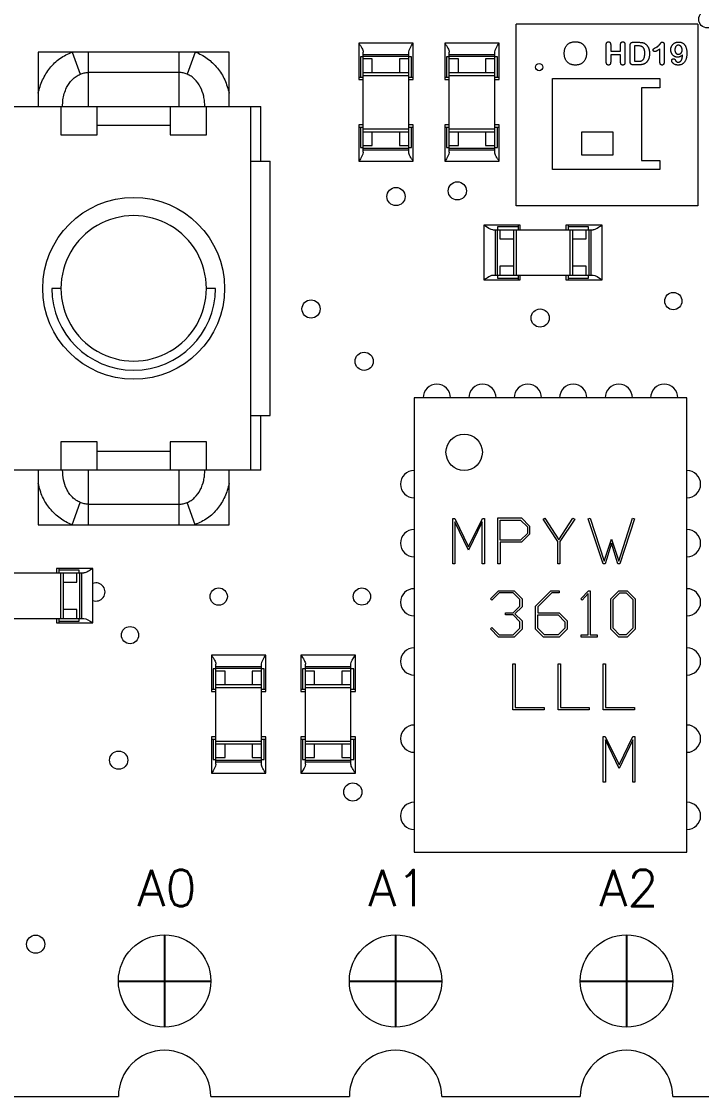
# Model space of a CAD drawing. Extents: x -2 to 108, y 0 to 44.
# Drawn here: x 24.64 to 43.34, y 0 to 29.56 of the extents above; entities that cross this region are included whole.
import ezdxf

# ---------------------------------------------------------------- set-up
doc = ezdxf.new("R2010")
doc.units = 0
doc.header["$LTSCALE"] = 5
doc.header["$MEASUREMENT"] = 0
doc.linetypes.add('CONTINU', pattern=[0])
for name, color, linetype in [('1', 1, 'CONTINUOUS'), ('2', 2, 'CONTINU'), ('3', 3, 'CONTINU')]:
    doc.layers.add(name, color=color, linetype=linetype)
doc.styles.add('ROMANS', font='romans')

msp = doc.modelspace()

# ---------------------------------------------------------------- linework, layer by layer
at = {"layer": '1', "linetype": 'CONTINUOUS', "lineweight": 15}
for p, q in [((38.238, 24.494), (38.238, 29.494)), ((43.238, 29.494), (38.238, 29.494)), ((43.238, 29.494), (43.238, 24.494)), ((41.451, 28.991), (41.616, 28.991)), ((30.35, 28.725), (25.1, 28.725)), ((25.1, 28.725), (25.1, 27.591)), ((26.034, 28.725), (26.255, 28.115)), ((26.475, 28.725), (26.475, 27.225)), ((28.975, 27.225), (28.975, 28.725)), ((29.416, 28.725), (29.195, 28.115)), ((30.35, 27.591), (30.35, 28.725)), ((35.411, 28.97), (33.911, 28.97)), ((33.911, 28.97), (33.911, 27.97)), ((34.036, 25.967), (34.036, 28.723)), ((35.286, 25.967), (35.286, 28.723)), ((35.411, 27.97), (35.411, 28.97)), ((37.777, 28.97), (36.277, 28.97)), ((36.277, 28.97), (36.277, 27.97)), ((36.402, 25.967), (36.402, 28.723)), ((37.652, 25.967), (37.652, 28.723)), ((37.777, 27.97), (37.777, 28.97)), ((40.719, 28.442), (40.719, 28.931)), ((40.84, 28.93), (40.84, 28.751)), ((40.84, 28.751), (41.112, 28.751)), ((41.112, 28.751), (41.112, 28.93)), ((41.233, 28.931), (41.233, 28.442)), ((41.377, 28.462), (41.377, 28.915)), ((41.582, 28.895), (41.498, 28.895)), ((41.498, 28.895), (41.498, 28.47)), ((42.196, 28.433), (42.196, 28.815)), ((42.308, 28.934), (42.308, 28.45)), ((33.958, 28.595), (33.958, 28.033)), ((34.036, 28.595), (33.958, 28.595)), ((34.036, 28.658), (35.286, 28.658)), ((34.036, 28.608), (35.286, 28.608)), ((34.286, 28.533), (34.036, 28.533)), ((34.286, 28.158), (34.286, 28.533)), ((35.286, 28.533), (35.036, 28.533)), ((35.036, 28.533), (35.036, 28.158)), ((35.364, 28.595), (35.286, 28.595)), ((35.364, 28.033), (35.364, 28.595)), ((36.323, 28.595), (36.323, 28.033)), ((36.402, 28.595), (36.323, 28.595)), ((36.402, 28.658), (37.652, 28.658)), ((36.402, 28.608), (37.652, 28.608)), ((36.652, 28.533), (36.402, 28.533)), ((36.652, 28.158), (36.652, 28.533)), ((37.652, 28.533), (37.402, 28.533)), ((37.402, 28.533), (37.402, 28.158)), ((37.73, 28.595), (37.652, 28.595)), ((37.73, 28.033), (37.73, 28.595)), ((41.112, 28.646), (40.84, 28.646)), ((40.84, 28.646), (40.84, 28.441)), ((41.112, 28.441), (41.112, 28.646)), ((41.498, 28.47), (41.594, 28.47)), ((28.975, 28.161), (26.475, 28.161)), ((34.036, 28.158), (35.286, 28.158)), ((36.402, 28.158), (37.652, 28.158)), ((41.62, 28.373), (41.457, 28.373)), ((33.911, 28.033), (34.036, 28.033)), ((33.911, 27.97), (34.036, 27.97)), ((34.036, 28.083), (35.286, 28.083)), ((35.286, 28.033), (35.411, 28.033)), ((35.286, 27.97), (35.411, 27.97)), ((36.277, 28.033), (36.402, 28.033)), ((36.277, 27.97), (36.402, 27.97)), ((36.402, 28.083), (37.652, 28.083)), ((37.652, 28.033), (37.777, 28.033)), ((37.652, 27.97), (37.777, 27.97)), ((39.238, 25.494), (39.238, 27.994)), ((39.238, 27.994), (42.188, 27.994)), ((42.188, 27.994), (42.188, 27.744)), ((41.688, 27.744), (41.688, 25.744)), ((42.188, 27.744), (41.688, 27.744)), ((24.225, 27.225), (31.225, 27.225)), ((25.725, 27.225), (25.725, 26.45)), ((26.725, 26.45), (26.725, 27.225)), ((28.725, 27.225), (28.725, 26.45)), ((29.725, 26.45), (29.725, 27.225)), ((30.95, 17.225), (30.95, 27.225)), ((31.225, 25.725), (31.225, 27.225)), ((28.725, 26.7), (26.725, 26.7)), ((33.911, 26.72), (33.911, 25.72)), ((34.036, 26.72), (33.911, 26.72)), ((33.911, 26.658), (34.036, 26.658)), ((33.958, 26.658), (33.958, 26.095)), ((34.036, 26.608), (35.286, 26.608)), ((35.411, 26.72), (35.286, 26.72)), ((35.286, 26.658), (35.411, 26.658)), ((35.364, 26.095), (35.364, 26.658)), ((35.411, 25.72), (35.411, 26.72)), ((36.277, 26.72), (36.277, 25.72)), ((36.402, 26.72), (36.277, 26.72)), ((36.277, 26.658), (36.402, 26.658)), ((36.323, 26.658), (36.323, 26.095)), ((36.402, 26.608), (37.652, 26.608)), ((37.777, 26.72), (37.652, 26.72)), ((37.652, 26.658), (37.777, 26.658)), ((37.73, 26.095), (37.73, 26.658)), ((37.777, 25.72), (37.777, 26.72)), ((25.725, 26.45), (26.725, 26.45)), ((28.725, 26.45), (29.725, 26.45)), ((34.036, 26.533), (35.286, 26.533)), ((34.286, 26.158), (34.286, 26.533)), ((35.036, 26.533), (35.036, 26.158)), ((36.402, 26.533), (37.652, 26.533)), ((36.652, 26.158), (36.652, 26.533)), ((37.402, 26.533), (37.402, 26.158)), ((40.913, 26.519), (40.038, 26.519)), ((40.038, 26.519), (40.038, 25.894)), ((40.913, 25.894), (40.913, 26.519)), ((33.958, 26.095), (34.036, 26.095)), ((34.036, 26.158), (34.286, 26.158)), ((34.036, 26.083), (35.286, 26.083)), ((34.036, 26.033), (35.286, 26.033)), ((35.036, 26.158), (35.286, 26.158)), ((35.286, 26.095), (35.364, 26.095)), ((36.323, 26.095), (36.402, 26.095)), ((36.402, 26.158), (36.652, 26.158)), ((36.402, 26.083), (37.652, 26.083)), ((36.402, 26.033), (37.652, 26.033)), ((37.402, 26.158), (37.652, 26.158)), ((37.652, 26.095), (37.73, 26.095)), ((30.95, 25.725), (31.475, 25.725)), ((31.475, 18.725), (31.475, 25.725)), ((40.038, 25.894), (40.913, 25.894)), ((41.688, 25.744), (42.188, 25.744)), ((42.188, 25.744), (42.188, 25.494)), ((33.911, 25.72), (35.411, 25.72)), ((36.277, 25.72), (37.777, 25.72)), ((42.188, 25.494), (39.238, 25.494)), ((43.238, 24.494), (38.238, 24.494)), ((37.354, 23.961), (37.354, 22.461)), ((38.354, 23.961), (37.354, 23.961)), ((38.292, 23.961), (38.292, 23.836)), ((38.354, 23.836), (38.354, 23.961)), ((40.604, 23.961), (39.604, 23.961)), ((39.604, 23.961), (39.604, 23.836)), ((39.667, 23.961), (39.667, 23.836)), ((40.604, 22.461), (40.604, 23.961)), ((37.601, 23.836), (40.357, 23.836)), ((37.667, 23.836), (37.667, 22.586)), ((37.717, 23.836), (37.717, 22.586)), ((38.292, 23.914), (37.729, 23.914)), ((37.729, 23.914), (37.729, 23.836)), ((37.792, 23.836), (37.792, 23.586)), ((38.167, 23.836), (38.167, 22.586)), ((38.242, 23.836), (38.242, 22.586)), ((40.229, 23.914), (39.667, 23.914)), ((39.717, 23.836), (39.717, 22.586)), ((39.792, 23.836), (39.792, 22.586)), ((40.167, 23.586), (40.167, 23.836)), ((40.229, 23.836), (40.229, 23.914)), ((40.242, 23.836), (40.242, 22.586)), ((40.292, 23.836), (40.292, 22.586)), ((37.792, 23.586), (38.167, 23.586)), ((39.792, 23.586), (40.167, 23.586)), ((38.167, 22.836), (37.792, 22.836)), ((37.792, 22.836), (37.792, 22.586)), ((40.167, 22.836), (39.792, 22.836)), ((40.167, 22.586), (40.167, 22.836)), ((37.601, 22.586), (40.357, 22.586)), ((37.729, 22.586), (37.729, 22.508)), ((37.729, 22.508), (38.292, 22.508)), ((38.292, 22.586), (38.292, 22.461)), ((38.354, 22.461), (38.354, 22.586)), ((39.604, 22.586), (39.604, 22.461)), ((39.667, 22.586), (39.667, 22.461)), ((39.667, 22.508), (40.229, 22.508)), ((40.229, 22.508), (40.229, 22.586)), ((25.725, 22.225), (25.475, 22.225)), ((29.975, 22.225), (29.725, 22.225)), ((37.354, 22.461), (38.354, 22.461)), ((39.604, 22.461), (40.604, 22.461)), ((42.938, 19.216), (35.438, 19.216)), ((35.438, 19.216), (35.438, 6.716)), ((42.938, 6.716), (42.938, 19.216)), ((30.95, 18.725), (31.475, 18.725)), ((31.225, 17.225), (31.225, 18.725)), ((26.725, 18), (25.725, 18)), ((25.725, 18), (25.725, 17.225)), ((26.725, 17.225), (26.725, 18)), ((26.725, 17.75), (28.725, 17.75)), ((29.725, 18), (28.725, 18)), ((28.725, 18), (28.725, 17.225)), ((29.725, 17.225), (29.725, 18)), ((31.225, 17.225), (24.225, 17.225)), ((26.475, 17.225), (26.475, 15.725)), ((28.975, 15.725), (28.975, 17.225)), ((25.1, 16.859), (25.1, 15.725)), ((30.35, 15.725), (30.35, 16.859)), ((26.034, 15.725), (26.255, 16.335)), ((26.475, 16.289), (28.975, 16.289)), ((29.416, 15.725), (29.195, 16.335)), ((25.1, 15.725), (30.35, 15.725)), ((36.497, 15.897), (36.554, 15.897)), ((36.497, 14.647), (36.497, 15.897)), ((36.554, 15.897), (36.933, 15.117)), ((36.933, 15.022), (36.559, 15.806)), ((36.559, 15.806), (36.559, 14.647)), ((36.933, 15.117), (37.312, 15.897)), ((37.308, 15.806), (36.933, 15.022)), ((37.308, 14.647), (37.308, 15.806)), ((37.312, 15.897), (37.369, 15.897)), ((37.369, 15.897), (37.369, 14.647)), ((37.739, 14.647), (37.739, 15.91)), ((37.739, 15.91), (38.39, 15.91)), ((37.801, 15.302), (37.801, 15.85)), ((37.801, 15.85), (38.364, 15.85)), ((38.364, 15.85), (38.549, 15.666)), ((38.39, 15.91), (38.611, 15.689)), ((38.611, 15.689), (38.611, 15.463)), ((38.982, 15.88), (39.028, 15.904)), ((39.385, 15.264), (38.982, 15.88)), ((39.028, 15.904), (39.416, 15.313)), ((39.416, 15.313), (39.804, 15.904)), ((39.851, 15.88), (39.446, 15.265)), ((39.804, 15.904), (39.851, 15.88)), ((40.222, 15.885), (40.277, 15.902)), ((40.632, 14.647), (40.222, 15.885)), ((40.277, 15.902), (40.658, 14.724)), ((41.063, 14.724), (41.443, 15.902)), ((41.498, 15.885), (41.089, 14.647)), ((41.443, 15.902), (41.498, 15.885)), ((38.549, 15.487), (38.365, 15.302)), ((38.611, 15.463), (38.39, 15.242)), ((38.549, 15.666), (38.549, 15.487)), ((38.365, 15.302), (37.801, 15.302)), ((37.801, 15.242), (37.801, 14.647)), ((38.39, 15.242), (37.801, 15.242)), ((39.385, 14.647), (39.385, 15.264)), ((39.446, 15.265), (39.446, 14.647)), ((40.658, 14.724), (40.859, 15.331)), ((40.86, 15.213), (40.684, 14.647)), ((40.859, 15.331), (41.063, 14.724)), ((41.036, 14.647), (40.86, 15.213)), ((26.602, 14.522), (25.602, 14.522)), ((25.602, 14.522), (25.602, 14.397)), ((25.664, 14.522), (25.664, 14.397)), ((26.602, 13.022), (26.602, 14.522)), ((36.559, 14.647), (36.497, 14.647)), ((37.369, 14.647), (37.308, 14.647)), ((37.801, 14.647), (37.739, 14.647)), ((39.446, 14.647), (39.385, 14.647)), ((40.684, 14.647), (40.632, 14.647)), ((41.089, 14.647), (41.036, 14.647)), ((23.599, 14.397), (26.355, 14.397)), ((26.227, 14.475), (25.664, 14.475)), ((25.714, 14.397), (25.714, 13.147)), ((25.789, 14.397), (25.789, 13.147)), ((26.164, 14.147), (26.164, 14.397)), ((26.227, 14.397), (26.227, 14.475)), ((26.239, 14.397), (26.239, 13.147)), ((26.289, 14.397), (26.289, 13.147)), ((25.789, 14.147), (26.164, 14.147)), ((37.534, 13.688), (37.752, 13.91)), ((37.752, 13.91), (38.182, 13.91)), ((38.182, 13.91), (38.403, 13.689)), ((38.773, 13.487), (39.196, 13.91)), ((39.196, 13.91), (39.428, 13.91)), ((39.428, 13.91), (39.428, 13.85)), ((40.018, 13.688), (40.234, 13.91)), ((40.234, 13.91), (40.278, 13.91)), ((40.278, 13.91), (40.278, 12.694)), ((40.843, 13.69), (41.063, 13.91)), ((41.063, 13.91), (41.291, 13.91)), ((41.291, 13.91), (41.512, 13.689)), ((37.571, 13.651), (37.534, 13.688)), ((37.777, 13.85), (37.571, 13.651)), ((38.156, 13.85), (37.777, 13.85)), ((38.342, 13.665), (38.156, 13.85)), ((38.342, 13.487), (38.342, 13.665)), ((38.403, 13.689), (38.403, 13.463)), ((39.221, 13.85), (38.835, 13.463)), ((39.428, 13.85), (39.221, 13.85)), ((40.054, 13.651), (40.018, 13.688)), ((40.217, 13.832), (40.054, 13.651)), ((40.217, 12.694), (40.217, 13.832)), ((40.843, 12.854), (40.843, 13.69)), ((40.904, 13.666), (41.088, 13.85)), ((40.904, 12.878), (40.904, 13.666)), ((41.088, 13.85), (41.266, 13.85)), ((41.266, 13.85), (41.45, 13.666)), ((41.45, 13.666), (41.45, 12.879)), ((41.512, 13.689), (41.512, 12.855)), ((26.164, 13.397), (25.789, 13.397)), ((26.164, 13.147), (26.164, 13.397)), ((38.157, 13.302), (38.342, 13.487)), ((38.403, 13.463), (38.205, 13.272)), ((38.773, 12.854), (38.773, 13.487)), ((38.835, 13.463), (38.835, 13.302)), ((23.599, 13.147), (26.355, 13.147)), ((25.602, 13.147), (25.602, 13.022)), ((25.602, 13.022), (26.602, 13.022)), ((25.664, 13.147), (25.664, 13.022)), ((25.664, 13.069), (26.227, 13.069)), ((26.227, 13.069), (26.227, 13.147)), ((37.95, 13.302), (38.157, 13.302)), ((37.95, 13.242), (37.95, 13.302)), ((38.156, 13.242), (37.95, 13.242)), ((38.342, 13.058), (38.156, 13.242)), ((38.205, 13.272), (38.403, 13.081)), ((38.342, 12.879), (38.342, 13.058)), ((38.403, 13.081), (38.403, 12.855)), ((38.835, 13.302), (39.424, 13.302)), ((38.835, 12.878), (38.835, 13.242)), ((38.835, 13.242), (39.397, 13.242)), ((39.397, 13.242), (39.583, 13.058)), ((39.424, 13.302), (39.645, 13.081)), ((39.583, 13.058), (39.583, 12.879)), ((39.645, 13.081), (39.645, 12.855)), ((37.534, 12.857), (37.571, 12.894)), ((37.752, 12.635), (37.534, 12.857)), ((37.571, 12.894), (37.776, 12.694)), ((38.157, 12.694), (38.342, 12.879)), ((38.403, 12.855), (38.182, 12.635)), ((38.993, 12.635), (38.773, 12.854)), ((39.017, 12.694), (38.835, 12.878)), ((39.583, 12.879), (39.398, 12.694)), ((39.645, 12.855), (39.424, 12.635)), ((41.063, 12.635), (40.843, 12.854)), ((41.087, 12.694), (40.904, 12.878)), ((41.45, 12.879), (41.266, 12.694)), ((41.512, 12.855), (41.291, 12.635)), ((38.182, 12.635), (37.752, 12.635)), ((37.776, 12.694), (38.157, 12.694)), ((39.424, 12.635), (38.993, 12.635)), ((39.398, 12.694), (39.017, 12.694)), ((40.027, 12.694), (40.217, 12.694)), ((40.027, 12.635), (40.027, 12.694)), ((40.468, 12.635), (40.027, 12.635)), ((40.278, 12.694), (40.468, 12.694)), ((40.468, 12.694), (40.468, 12.635)), ((41.291, 12.635), (41.063, 12.635)), ((41.266, 12.694), (41.087, 12.694)), ((31.361, 12.139), (29.861, 12.139)), ((29.861, 12.139), (29.861, 11.139)), ((31.361, 11.139), (31.361, 12.139)), ((33.823, 12.139), (32.323, 12.139)), ((32.323, 12.139), (32.323, 11.139)), ((33.823, 11.139), (33.823, 12.139)), ((29.986, 9.136), (29.986, 11.892)), ((29.986, 11.826), (31.236, 11.826)), ((31.236, 9.136), (31.236, 11.892)), ((32.448, 9.136), (32.448, 11.892)), ((32.448, 11.826), (33.698, 11.826)), ((33.698, 9.136), (33.698, 11.892)), ((38.153, 10.635), (38.153, 11.897)), ((38.153, 11.897), (38.214, 11.897)), ((38.214, 11.897), (38.214, 10.694)), ((39.394, 11.897), (39.456, 11.897)), ((39.394, 10.635), (39.394, 11.897)), ((39.456, 11.897), (39.456, 10.694)), ((40.636, 11.897), (40.698, 11.897)), ((40.636, 10.635), (40.636, 11.897)), ((40.698, 11.897), (40.698, 10.694)), ((29.907, 11.764), (29.907, 11.201)), ((29.986, 11.764), (29.907, 11.764)), ((29.986, 11.776), (31.236, 11.776)), ((30.236, 11.701), (29.986, 11.701)), ((30.236, 11.326), (30.236, 11.701)), ((31.236, 11.701), (30.986, 11.701)), ((30.986, 11.701), (30.986, 11.326)), ((31.314, 11.764), (31.236, 11.764)), ((31.314, 11.201), (31.314, 11.764)), ((32.37, 11.764), (32.37, 11.201)), ((32.448, 11.764), (32.37, 11.764)), ((32.448, 11.776), (33.698, 11.776)), ((32.698, 11.701), (32.448, 11.701)), ((32.698, 11.326), (32.698, 11.701)), ((33.698, 11.701), (33.448, 11.701)), ((33.448, 11.701), (33.448, 11.326)), ((33.776, 11.764), (33.698, 11.764)), ((33.776, 11.201), (33.776, 11.764)), ((29.986, 11.326), (31.236, 11.326)), ((29.986, 11.251), (31.236, 11.251)), ((32.448, 11.326), (33.698, 11.326)), ((32.448, 11.251), (33.698, 11.251)), ((29.861, 11.201), (29.986, 11.201)), ((29.861, 11.139), (29.986, 11.139)), ((31.236, 11.201), (31.361, 11.201)), ((31.236, 11.139), (31.361, 11.139)), ((32.323, 11.201), (32.448, 11.201)), ((32.323, 11.139), (32.448, 11.139)), ((33.698, 11.201), (33.823, 11.201)), ((33.698, 11.139), (33.823, 11.139)), ((38.214, 10.694), (39.01, 10.694)), ((39.01, 10.694), (39.01, 10.635)), ((39.456, 10.694), (40.252, 10.694)), ((40.252, 10.694), (40.252, 10.635)), ((40.698, 10.694), (41.493, 10.694)), ((41.493, 10.694), (41.493, 10.635)), ((39.01, 10.635), (38.153, 10.635)), ((40.252, 10.635), (39.394, 10.635)), ((41.493, 10.635), (40.636, 10.635)), ((29.861, 9.889), (29.861, 8.889)), ((29.986, 9.889), (29.861, 9.889)), ((29.861, 9.826), (29.986, 9.826)), ((29.907, 9.826), (29.907, 9.264)), ((29.986, 9.776), (31.236, 9.776)), ((31.361, 9.889), (31.236, 9.889)), ((31.236, 9.826), (31.361, 9.826)), ((31.314, 9.264), (31.314, 9.826)), ((31.361, 8.889), (31.361, 9.889)), ((32.323, 9.889), (32.323, 8.889)), ((32.448, 9.889), (32.323, 9.889)), ((32.323, 9.826), (32.448, 9.826)), ((32.37, 9.826), (32.37, 9.264)), ((32.448, 9.776), (33.698, 9.776)), ((33.823, 9.889), (33.698, 9.889)), ((33.698, 9.826), (33.823, 9.826)), ((33.776, 9.264), (33.776, 9.826)), ((33.823, 8.889), (33.823, 9.889)), ((40.636, 8.647), (40.636, 9.897)), ((40.636, 9.897), (40.692, 9.897)), ((40.692, 9.897), (41.071, 9.117)), ((41.071, 9.022), (40.698, 9.806)), ((40.698, 9.806), (40.698, 8.647)), ((41.071, 9.117), (41.45, 9.897)), ((41.446, 9.806), (41.071, 9.022)), ((41.446, 8.647), (41.446, 9.806)), ((41.45, 9.897), (41.508, 9.897)), ((41.508, 9.897), (41.508, 8.647)), ((29.986, 9.701), (31.236, 9.701)), ((30.236, 9.326), (30.236, 9.701)), ((30.986, 9.701), (30.986, 9.326)), ((32.448, 9.701), (33.698, 9.701)), ((32.698, 9.326), (32.698, 9.701)), ((33.448, 9.701), (33.448, 9.326)), ((29.907, 9.264), (29.986, 9.264)), ((29.986, 9.326), (30.236, 9.326)), ((29.986, 9.251), (31.236, 9.251)), ((29.986, 9.201), (31.236, 9.201)), ((30.986, 9.326), (31.236, 9.326)), ((31.236, 9.264), (31.314, 9.264)), ((32.37, 9.264), (32.448, 9.264)), ((32.448, 9.326), (32.698, 9.326)), ((32.448, 9.251), (33.698, 9.251)), ((32.448, 9.201), (33.698, 9.201)), ((33.448, 9.326), (33.698, 9.326)), ((33.698, 9.264), (33.776, 9.264)), ((29.861, 8.889), (31.361, 8.889)), ((32.323, 8.889), (33.823, 8.889)), ((40.698, 8.647), (40.636, 8.647)), ((41.508, 8.647), (41.446, 8.647)), ((35.438, 6.716), (42.938, 6.716))]:
    msp.add_line(p, q, dxfattribs=at)
for centre, radius in [((43.5, 29.625), 0.237), ((38.874, 28.31), 0.0996), ((36.625, 24.905), 0.25), ((34.938, 24.75), 0.25), ((27.725, 22.225), 2.5), ((32.602, 21.658), 0.25), ((42.562, 21.875), 0.237), ((38.901, 21.408), 0.25), ((34.062, 20.22), 0.25), ((36.812, 17.716), 0.5), ((30.062, 13.75), 0.238), ((34, 13.75), 0.237), ((27.625, 12.688), 0.237), ((27.312, 9.25), 0.25), ((33.75, 8.375), 0.25)]:
    msp.add_circle(centre, radius, dxfattribs=at)
for centre, radius, start, end in [((27.725, 22.225), 2.25, 180, 0), ((36.062, 19.216), 0.375, 0, 180), ((37.312, 19.216), 0.375, 0, 180), ((38.562, 19.216), 0.375, 0, 180), ((39.812, 19.216), 0.375, 0, 180), ((41.062, 19.216), 0.375, 0, 180), ((42.313, 19.216), 0.375, 0, 180), ((35.438, 16.841), 0.375, 90, 270), ((42.938, 16.841), 0.375, 270, 90), ((35.438, 15.216), 0.375, 90, 270), ((42.938, 15.216), 0.375, 270, 90), ((26.688, 13.875), 0.25, 249.9441, 110.0559), ((35.438, 13.591), 0.375, 90, 270), ((42.938, 13.591), 0.375, 270, 90), ((35.438, 11.966), 0.375, 90, 270), ((42.938, 11.966), 0.375, 270, 90), ((35.438, 9.841), 0.375, 90, 270), ((42.938, 9.841), 0.375, 270, 90), ((35.438, 7.716), 0.375, 90, 270), ((42.938, 7.716), 0.375, 270, 90)]:
    msp.add_arc(centre, radius, start, end, dxfattribs=at)
for points, knots in [([(39.563, 28.688), (39.564, 28.7), (39.564, 28.723), (39.568, 28.756), (39.574, 28.789), (39.583, 28.819), (39.595, 28.848), (39.609, 28.875), (39.625, 28.899), (39.643, 28.921), (39.664, 28.941), (39.687, 28.959), (39.712, 28.973), (39.739, 28.986), (39.768, 28.996), (39.799, 29.003), (39.832, 29.007), (39.855, 29.007), (39.866, 29.007)], [0, 0, 0, 0, 0.070326, 0.138286, 0.203794, 0.267878, 0.330279, 0.39022, 0.448768, 0.506372, 0.563563, 0.621098, 0.679161, 0.738681, 0.800098, 0.863898, 0.930168, 1, 1, 1, 1]), ([(39.866, 29.007), (39.874, 29.007), (39.89, 29.007), (39.913, 29.005), (39.935, 29.002), (39.956, 28.998), (39.977, 28.992), (39.996, 28.986), (40.015, 28.978), (40.033, 28.969), (40.049, 28.958), (40.065, 28.947), (40.08, 28.934), (40.094, 28.921), (40.106, 28.907), (40.118, 28.891), (40.129, 28.874), (40.138, 28.857), (40.146, 28.838), (40.154, 28.819), (40.16, 28.799), (40.165, 28.778), (40.169, 28.757), (40.171, 28.734), (40.173, 28.711), (40.173, 28.695), (40.173, 28.687)], [0, 0, 0, 0, 0.0473805, 0.0929042, 0.1371844, 0.180402, 0.2222492, 0.2631661, 0.303591, 0.3433932, 0.3825555, 0.4211552, 0.4595524, 0.4976286, 0.5356189, 0.5739091, 0.6129124, 0.6525048, 0.6927765, 0.7335656, 0.7752797, 0.8176031, 0.8614163, 0.9061266, 0.9523762, 1, 1, 1, 1]), ([(40.719, 28.931), (40.719, 28.937), (40.72, 28.948), (40.723, 28.964), (40.727, 28.978), (40.735, 28.989), (40.743, 28.997), (40.754, 29.003), (40.766, 29.007), (40.774, 29.007), (40.779, 29.007)], [0, 0, 0, 0, 0.163742, 0.307015, 0.43507, 0.551441, 0.66222, 0.769284, 0.880657, 1, 1, 1, 1]), ([(40.779, 29.007), (40.783, 29.007), (40.791, 29.007), (40.803, 29.003), (40.814, 28.997), (40.823, 28.989), (40.831, 28.978), (40.836, 28.964), (40.839, 28.948), (40.839, 28.937), (40.84, 28.93)], [0, 0, 0, 0, 0.116748, 0.226749, 0.334453, 0.445509, 0.563274, 0.690971, 0.836021, 1, 1, 1, 1]), ([(41.112, 28.93), (41.113, 28.937), (41.113, 28.948), (41.116, 28.964), (41.121, 28.977), (41.128, 28.988), (41.137, 28.997), (41.148, 29.003), (41.16, 29.007), (41.168, 29.007), (41.172, 29.007)], [0, 0, 0, 0, 0.164527, 0.309949, 0.43854, 0.55624, 0.667606, 0.775602, 0.884217, 1, 1, 1, 1]), ([(41.172, 29.007), (41.176, 29.007), (41.185, 29.007), (41.197, 29.003), (41.207, 28.997), (41.217, 28.989), (41.224, 28.978), (41.229, 28.964), (41.232, 28.949), (41.233, 28.937), (41.233, 28.931)], [0, 0, 0, 0, 0.117463, 0.228137, 0.336501, 0.447466, 0.565017, 0.692441, 0.836151, 1, 1, 1, 1]), ([(41.377, 28.915), (41.377, 28.921), (41.378, 28.933), (41.381, 28.949), (41.386, 28.963), (41.394, 28.974), (41.405, 28.982), (41.418, 28.988), (41.434, 28.991), (41.445, 28.991), (41.451, 28.991)], [0, 0, 0, 0, 0.152992, 0.285971, 0.402433, 0.507304, 0.610976, 0.724896, 0.853106, 1, 1, 1, 1]), ([(41.616, 28.991), (41.626, 28.991), (41.646, 28.991), (41.675, 28.989), (41.701, 28.985), (41.726, 28.98), (41.748, 28.973), (41.77, 28.964), (41.79, 28.952), (41.803, 28.942), (41.809, 28.937)], [0, 0, 0, 0, 0.150635, 0.290636, 0.419884, 0.539455, 0.653804, 0.767646, 0.882454, 1, 1, 1, 1]), ([(42.067, 28.84), (42.075, 28.844), (42.091, 28.852), (42.113, 28.864), (42.132, 28.877), (42.149, 28.891), (42.164, 28.905), (42.178, 28.919), (42.191, 28.935), (42.201, 28.948), (42.209, 28.959), (42.214, 28.966), (42.218, 28.972), (42.222, 28.977), (42.226, 28.982), (42.229, 28.986), (42.231, 28.989), (42.234, 28.992), (42.238, 28.996), (42.244, 28.998), (42.252, 28.999), (42.257, 28.999), (42.26, 28.999)], [0, 0, 0, 0, 0.106152, 0.203744, 0.293824, 0.376584, 0.455729, 0.534496, 0.612792, 0.691619, 0.729149, 0.763442, 0.793532, 0.820394, 0.843447, 0.862595, 0.878231, 0.889993, 0.911198, 0.935957, 0.965269, 1, 1, 1, 1]), ([(42.26, 28.999), (42.264, 28.999), (42.27, 28.999), (42.28, 28.996), (42.288, 28.99), (42.296, 28.982), (42.301, 28.973), (42.306, 28.961), (42.308, 28.948), (42.308, 28.939), (42.308, 28.934)], [0, 0, 0, 0, 0.115155, 0.222893, 0.33116, 0.445311, 0.567846, 0.697972, 0.841084, 1, 1, 1, 1]), ([(42.493, 28.785), (42.493, 28.793), (42.494, 28.807), (42.496, 28.828), (42.501, 28.849), (42.508, 28.869), (42.516, 28.888), (42.526, 28.906), (42.538, 28.923), (42.551, 28.938), (42.566, 28.952), (42.582, 28.964), (42.6, 28.975), (42.619, 28.984), (42.639, 28.991), (42.66, 28.996), (42.682, 28.999), (42.698, 28.999), (42.705, 28.999)], [0, 0, 0, 0, 0.064719, 0.128043, 0.190593, 0.253219, 0.315279, 0.375837, 0.435833, 0.495604, 0.555543, 0.615513, 0.676176, 0.737838, 0.800947, 0.865201, 0.931569, 1, 1, 1, 1]), ([(42.705, 28.999), (42.714, 28.999), (42.731, 28.999), (42.756, 28.995), (42.78, 28.989), (42.802, 28.98), (42.823, 28.969), (42.842, 28.956), (42.859, 28.94), (42.875, 28.922), (42.888, 28.902), (42.9, 28.879), (42.911, 28.854), (42.919, 28.826), (42.926, 28.796), (42.931, 28.765), (42.934, 28.731), (42.934, 28.708), (42.934, 28.696)], [0, 0, 0, 0, 0.061539, 0.120456, 0.176774, 0.231954, 0.285919, 0.339428, 0.393045, 0.447775, 0.504417, 0.563848, 0.62682, 0.693991, 0.76487, 0.839159, 0.917521, 1, 1, 1, 1]), ([(25.1, 27.591), (25.115, 27.655), (25.146, 27.78), (25.218, 27.959), (25.308, 28.127), (25.455, 28.336), (25.684, 28.567), (25.918, 28.673), (26.034, 28.725)], [0, 0, 0, 0, 0.127771, 0.252673, 0.376405, 0.500714, 0.752263, 1, 1, 1, 1]), ([(29.416, 28.725), (29.474, 28.701), (29.591, 28.654), (29.751, 28.552), (29.9, 28.428), (30.072, 28.24), (30.248, 27.965), (30.316, 27.717), (30.35, 27.591)], [0, 0, 0, 0, 0.123094, 0.245887, 0.370798, 0.500126, 0.745159, 1, 1, 1, 1]), ([(33.911, 28.97), (33.944, 28.923), (33.973, 28.878), (34.019, 28.792), (34.036, 28.753), (34.036, 28.723)], [0, 0, 0, 0, 0.5, 0.5, 1, 1, 1, 1]), ([(36.277, 28.97), (36.31, 28.923), (36.339, 28.878), (36.385, 28.792), (36.402, 28.753), (36.402, 28.723)], [0, 0, 0, 0, 0.5, 0.5, 1, 1, 1, 1]), ([(39.869, 28.365), (39.857, 28.366), (39.834, 28.366), (39.8, 28.371), (39.768, 28.378), (39.738, 28.388), (39.71, 28.401), (39.685, 28.417), (39.662, 28.435), (39.641, 28.455), (39.623, 28.477), (39.607, 28.502), (39.593, 28.529), (39.583, 28.558), (39.574, 28.589), (39.568, 28.621), (39.564, 28.654), (39.564, 28.677), (39.563, 28.688)], [0, 0, 0, 0, 0.070631, 0.138272, 0.202996, 0.265766, 0.32667, 0.385513, 0.443075, 0.500381, 0.557823, 0.616, 0.67555, 0.737189, 0.800657, 0.865406, 0.931631, 1, 1, 1, 1]), ([(40.173, 28.687), (40.173, 28.676), (40.173, 28.653), (40.169, 28.619), (40.163, 28.587), (40.154, 28.557), (40.143, 28.528), (40.13, 28.501), (40.114, 28.477), (40.096, 28.454), (40.075, 28.434), (40.052, 28.416), (40.027, 28.4), (39.999, 28.388), (39.969, 28.377), (39.938, 28.371), (39.904, 28.366), (39.881, 28.366), (39.869, 28.365)], [0, 0, 0, 0, 0.069981, 0.137311, 0.201924, 0.26471, 0.32552, 0.384611, 0.442946, 0.500835, 0.558413, 0.616269, 0.674654, 0.73477, 0.796775, 0.861254, 0.928761, 1, 1, 1, 1]), ([(41.779, 28.685), (41.779, 28.692), (41.778, 28.707), (41.777, 28.728), (41.775, 28.747), (41.772, 28.766), (41.768, 28.782), (41.763, 28.798), (41.758, 28.811), (41.751, 28.824), (41.743, 28.835), (41.736, 28.845), (41.728, 28.854), (41.719, 28.862), (41.71, 28.868), (41.701, 28.874), (41.691, 28.879), (41.678, 28.884), (41.659, 28.888), (41.635, 28.892), (41.609, 28.895), (41.591, 28.895), (41.582, 28.895)], [0, 0, 0, 0, 0.066635, 0.129301, 0.18771, 0.24211, 0.292941, 0.340261, 0.384153, 0.425623, 0.464852, 0.502003, 0.537582, 0.571813, 0.605015, 0.637447, 0.669407, 0.70143, 0.767873, 0.839223, 0.916594, 1, 1, 1, 1]), ([(41.715, 28.499), (41.72, 28.504), (41.73, 28.514), (41.743, 28.531), (41.754, 28.551), (41.763, 28.573), (41.77, 28.598), (41.775, 28.625), (41.778, 28.654), (41.778, 28.674), (41.779, 28.685)], [0, 0, 0, 0, 0.103775, 0.209904, 0.320807, 0.437978, 0.56343, 0.698232, 0.843267, 1, 1, 1, 1]), ([(41.809, 28.937), (41.813, 28.933), (41.821, 28.926), (41.832, 28.915), (41.843, 28.903), (41.852, 28.89), (41.861, 28.876), (41.869, 28.862), (41.876, 28.848), (41.883, 28.832), (41.889, 28.816), (41.893, 28.799), (41.898, 28.782), (41.901, 28.763), (41.904, 28.744), (41.906, 28.725), (41.907, 28.705), (41.907, 28.691), (41.907, 28.684)], [0, 0, 0, 0, 0.057023, 0.1139933, 0.1705011, 0.2274327, 0.2846609, 0.3423961, 0.4012447, 0.4612546, 0.5225526, 0.5850159, 0.6490627, 0.7150763, 0.7833734, 0.8530714, 0.9252432, 1, 1, 1, 1]), ([(41.907, 28.684), (41.907, 28.675), (41.907, 28.657), (41.905, 28.631), (41.902, 28.606), (41.898, 28.582), (41.892, 28.559), (41.885, 28.538), (41.877, 28.517), (41.867, 28.498), (41.856, 28.48), (41.844, 28.463), (41.83, 28.447), (41.82, 28.437), (41.814, 28.432)], [0, 0, 0, 0, 0.099159, 0.193526, 0.284763, 0.37169, 0.455568, 0.536879, 0.615643, 0.693177, 0.769333, 0.845479, 0.92222, 1, 1, 1, 1]), ([(42.006, 28.782), (42.006, 28.785), (42.006, 28.792), (42.009, 28.801), (42.013, 28.808), (42.02, 28.814), (42.028, 28.82), (42.039, 28.826), (42.052, 28.833), (42.062, 28.838), (42.067, 28.84)], [0, 0, 0, 0, 0.112429, 0.211773, 0.304744, 0.395687, 0.503088, 0.640653, 0.804567, 1, 1, 1, 1]), ([(42.051, 28.735), (42.048, 28.735), (42.043, 28.735), (42.034, 28.738), (42.026, 28.743), (42.019, 28.749), (42.013, 28.756), (42.009, 28.764), (42.006, 28.773), (42.006, 28.779), (42.006, 28.782)], [0, 0, 0, 0, 0.12047, 0.239123, 0.362157, 0.492723, 0.62484, 0.750723, 0.874345, 1, 1, 1, 1]), ([(42.196, 28.815), (42.187, 28.809), (42.171, 28.797), (42.148, 28.78), (42.126, 28.766), (42.107, 28.755), (42.09, 28.746), (42.075, 28.74), (42.063, 28.736), (42.055, 28.735), (42.051, 28.735)], [0, 0, 0, 0, 0.190617, 0.362138, 0.514715, 0.647918, 0.762032, 0.858202, 0.937266, 1, 1, 1, 1]), ([(42.678, 28.582), (42.671, 28.582), (42.659, 28.583), (42.64, 28.586), (42.621, 28.591), (42.604, 28.597), (42.587, 28.606), (42.572, 28.616), (42.558, 28.628), (42.545, 28.641), (42.533, 28.656), (42.522, 28.672), (42.514, 28.689), (42.506, 28.707), (42.5, 28.726), (42.496, 28.745), (42.493, 28.765), (42.493, 28.779), (42.493, 28.785)], [0, 0, 0, 0, 0.063495, 0.125577, 0.186609, 0.247996, 0.308929, 0.368838, 0.429026, 0.489485, 0.550884, 0.612385, 0.674785, 0.738982, 0.80368, 0.868511, 0.933664, 1, 1, 1, 1]), ([(42.7, 28.911), (42.697, 28.911), (42.691, 28.911), (42.681, 28.909), (42.672, 28.906), (42.663, 28.903), (42.655, 28.898), (42.647, 28.892), (42.64, 28.885), (42.633, 28.877), (42.626, 28.868), (42.621, 28.858), (42.616, 28.848), (42.612, 28.837), (42.609, 28.825), (42.607, 28.812), (42.605, 28.799), (42.605, 28.79), (42.605, 28.786)], [0, 0, 0, 0, 0.055773, 0.109426, 0.163188, 0.216916, 0.271301, 0.327293, 0.385901, 0.447102, 0.510525, 0.573855, 0.638393, 0.705019, 0.774298, 0.846029, 0.92142, 1, 1, 1, 1]), ([(42.605, 28.786), (42.605, 28.781), (42.605, 28.772), (42.607, 28.759), (42.609, 28.747), (42.612, 28.735), (42.616, 28.724), (42.621, 28.714), (42.626, 28.704), (42.633, 28.696), (42.64, 28.688), (42.647, 28.681), (42.656, 28.675), (42.664, 28.671), (42.673, 28.667), (42.683, 28.664), (42.693, 28.663), (42.699, 28.662), (42.703, 28.662)], [0, 0, 0, 0, 0.077673, 0.152169, 0.223019, 0.290747, 0.356536, 0.420268, 0.482208, 0.544324, 0.604316, 0.662348, 0.718491, 0.773636, 0.829197, 0.884489, 0.94152, 1, 1, 1, 1]), ([(42.934, 28.696), (42.934, 28.683), (42.934, 28.657), (42.931, 28.62), (42.926, 28.585), (42.918, 28.553), (42.909, 28.523), (42.898, 28.496), (42.885, 28.471), (42.871, 28.449), (42.854, 28.429), (42.836, 28.412), (42.816, 28.397), (42.795, 28.385), (42.772, 28.376), (42.748, 28.37), (42.722, 28.366), (42.704, 28.366), (42.695, 28.365)], [0, 0, 0, 0, 0.085394, 0.166153, 0.242011, 0.313579, 0.380998, 0.44466, 0.505337, 0.563397, 0.619161, 0.67301, 0.725538, 0.777981, 0.830839, 0.884848, 0.941214, 1, 1, 1, 1]), ([(42.806, 28.778), (42.806, 28.783), (42.806, 28.792), (42.804, 28.806), (42.802, 28.819), (42.798, 28.831), (42.794, 28.843), (42.789, 28.854), (42.783, 28.864), (42.777, 28.873), (42.769, 28.882), (42.761, 28.889), (42.752, 28.896), (42.743, 28.901), (42.733, 28.906), (42.723, 28.909), (42.712, 28.911), (42.704, 28.911), (42.7, 28.911)], [0, 0, 0, 0, 0.074783, 0.146583, 0.216627, 0.284496, 0.350608, 0.413939, 0.475305, 0.535506, 0.594116, 0.652137, 0.709811, 0.767321, 0.824469, 0.881994, 0.940383, 1, 1, 1, 1]), ([(42.703, 28.662), (42.707, 28.663), (42.716, 28.663), (42.728, 28.665), (42.741, 28.67), (42.753, 28.676), (42.764, 28.683), (42.774, 28.693), (42.783, 28.704), (42.791, 28.716), (42.798, 28.73), (42.803, 28.745), (42.806, 28.761), (42.806, 28.772), (42.806, 28.778)], [0, 0, 0, 0, 0.074322, 0.149169, 0.223888, 0.301912, 0.380948, 0.460703, 0.542705, 0.627396, 0.715844, 0.805741, 0.900279, 1, 1, 1, 1]), ([(40.779, 28.365), (40.774, 28.366), (40.766, 28.366), (40.754, 28.37), (40.744, 28.376), (40.735, 28.384), (40.728, 28.396), (40.723, 28.409), (40.72, 28.425), (40.719, 28.436), (40.719, 28.442)], [0, 0, 0, 0, 0.11821, 0.226968, 0.335505, 0.44619, 0.563418, 0.693244, 0.836396, 1, 1, 1, 1]), ([(40.84, 28.441), (40.839, 28.435), (40.839, 28.424), (40.836, 28.408), (40.831, 28.395), (40.823, 28.384), (40.814, 28.376), (40.803, 28.37), (40.791, 28.366), (40.783, 28.366), (40.779, 28.365)], [0, 0, 0, 0, 0.1627212, 0.3065562, 0.4338201, 0.552857, 0.6646874, 0.7728224, 0.8828474, 1, 1, 1, 1]), ([(41.172, 28.365), (41.168, 28.366), (41.159, 28.366), (41.148, 28.37), (41.137, 28.376), (41.128, 28.384), (41.121, 28.395), (41.116, 28.408), (41.113, 28.424), (41.113, 28.435), (41.112, 28.441)], [0, 0, 0, 0, 0.1191379, 0.229192, 0.3380999, 0.4489594, 0.5662496, 0.6939926, 0.8372661, 1, 1, 1, 1]), ([(41.233, 28.442), (41.233, 28.436), (41.232, 28.425), (41.229, 28.409), (41.224, 28.395), (41.216, 28.384), (41.207, 28.376), (41.196, 28.37), (41.185, 28.366), (41.176, 28.366), (41.172, 28.365)], [0, 0, 0, 0, 0.1637115, 0.3075291, 0.4358998, 0.5549321, 0.6666434, 0.7744992, 0.8836611, 1, 1, 1, 1]), ([(41.457, 28.373), (41.451, 28.374), (41.441, 28.374), (41.427, 28.376), (41.415, 28.379), (41.405, 28.383), (41.397, 28.389), (41.391, 28.396), (41.386, 28.404), (41.382, 28.413), (41.38, 28.423), (41.378, 28.435), (41.378, 28.448), (41.377, 28.457), (41.377, 28.462)], [0, 0, 0, 0, 0.1147536, 0.2152183, 0.3032195, 0.379365, 0.4492454, 0.5157845, 0.5814005, 0.6486116, 0.7229438, 0.8052919, 0.8978401, 1, 1, 1, 1]), ([(41.594, 28.47), (41.599, 28.47), (41.609, 28.47), (41.622, 28.47), (41.634, 28.471), (41.647, 28.471), (41.663, 28.474), (41.678, 28.479), (41.691, 28.484), (41.699, 28.488), (41.707, 28.493), (41.712, 28.497), (41.715, 28.499)], [0, 0, 0, 0, 0.1184959, 0.2231822, 0.3150982, 0.3923453, 0.5394196, 0.6947227, 0.773569, 0.8512943, 0.925516, 1, 1, 1, 1]), ([(41.814, 28.432), (41.81, 28.428), (41.802, 28.421), (41.788, 28.412), (41.775, 28.404), (41.76, 28.397), (41.745, 28.391), (41.729, 28.386), (41.713, 28.382), (41.696, 28.379), (41.679, 28.376), (41.66, 28.375), (41.64, 28.374), (41.627, 28.374), (41.62, 28.373)], [0, 0, 0, 0, 0.078968, 0.156627, 0.234241, 0.311963, 0.389947, 0.468751, 0.549095, 0.630751, 0.715322, 0.804967, 0.899821, 1, 1, 1, 1]), ([(42.252, 28.365), (42.248, 28.366), (42.24, 28.366), (42.229, 28.369), (42.219, 28.375), (42.211, 28.382), (42.204, 28.392), (42.199, 28.404), (42.196, 28.418), (42.196, 28.428), (42.196, 28.433)], [0, 0, 0, 0, 0.12157, 0.233279, 0.343375, 0.455836, 0.573694, 0.700361, 0.840817, 1, 1, 1, 1]), ([(42.308, 28.45), (42.308, 28.444), (42.308, 28.431), (42.305, 28.414), (42.301, 28.399), (42.295, 28.387), (42.287, 28.377), (42.277, 28.37), (42.265, 28.366), (42.256, 28.366), (42.252, 28.365)], [0, 0, 0, 0, 0.1725773, 0.3239391, 0.4553236, 0.5717326, 0.6779427, 0.780199, 0.8844426, 1, 1, 1, 1]), ([(42.517, 28.495), (42.517, 28.498), (42.518, 28.503), (42.52, 28.511), (42.524, 28.519), (42.53, 28.526), (42.537, 28.532), (42.545, 28.536), (42.554, 28.539), (42.56, 28.539), (42.563, 28.539)], [0, 0, 0, 0, 0.118568, 0.236073, 0.355058, 0.481503, 0.611321, 0.735778, 0.863914, 1, 1, 1, 1]), ([(42.695, 28.365), (42.686, 28.366), (42.669, 28.366), (42.644, 28.37), (42.621, 28.376), (42.6, 28.385), (42.581, 28.396), (42.564, 28.408), (42.55, 28.421), (42.538, 28.436), (42.529, 28.451), (42.522, 28.466), (42.518, 28.48), (42.517, 28.49), (42.517, 28.495)], [0, 0, 0, 0, 0.1095262, 0.2129275, 0.3112908, 0.4063362, 0.4968882, 0.5818224, 0.6625353, 0.7399499, 0.8127783, 0.8793767, 0.9411326, 1, 1, 1, 1]), ([(42.563, 28.539), (42.566, 28.539), (42.572, 28.539), (42.581, 28.537), (42.589, 28.534), (42.597, 28.53), (42.604, 28.524), (42.61, 28.517), (42.615, 28.509), (42.617, 28.503), (42.619, 28.5)], [0, 0, 0, 0, 0.124135, 0.243904, 0.361466, 0.480938, 0.602082, 0.727639, 0.858367, 1, 1, 1, 1]), ([(42.619, 28.5), (42.62, 28.496), (42.624, 28.488), (42.631, 28.477), (42.639, 28.468), (42.649, 28.46), (42.66, 28.454), (42.672, 28.449), (42.685, 28.446), (42.693, 28.446), (42.698, 28.446)], [0, 0, 0, 0, 0.125123, 0.247803, 0.369886, 0.495155, 0.621095, 0.745116, 0.870342, 1, 1, 1, 1]), ([(42.816, 28.648), (42.811, 28.643), (42.802, 28.633), (42.787, 28.619), (42.771, 28.608), (42.754, 28.598), (42.736, 28.591), (42.718, 28.586), (42.698, 28.583), (42.685, 28.582), (42.678, 28.582)], [0, 0, 0, 0, 0.132899, 0.260307, 0.384118, 0.505808, 0.625895, 0.747048, 0.871466, 1, 1, 1, 1]), ([(42.698, 28.446), (42.702, 28.446), (42.71, 28.446), (42.721, 28.448), (42.732, 28.452), (42.743, 28.457), (42.753, 28.464), (42.763, 28.472), (42.772, 28.481), (42.777, 28.488), (42.78, 28.491)], [0, 0, 0, 0, 0.121134, 0.241693, 0.362074, 0.485158, 0.61003, 0.737977, 0.866227, 1, 1, 1, 1]), ([(42.78, 28.491), (42.782, 28.495), (42.787, 28.504), (42.794, 28.518), (42.799, 28.535), (42.804, 28.553), (42.808, 28.574), (42.811, 28.597), (42.814, 28.622), (42.815, 28.639), (42.816, 28.648)], [0, 0, 0, 0, 0.086621, 0.182773, 0.290144, 0.408179, 0.53758, 0.679237, 0.833299, 1, 1, 1, 1]), ([(25.769, 27.225), (25.771, 27.286), (25.775, 27.406), (25.814, 27.582), (25.872, 27.734), (25.947, 27.863), (26.033, 27.967), (26.135, 28.056), (26.215, 28.095), (26.255, 28.115)], [0, 0, 0, 0, 0.1704809, 0.3355393, 0.5004042, 0.6255571, 0.750514, 0.8775529, 1, 1, 1, 1]), ([(26.255, 28.115), (26.292, 28.128), (26.363, 28.154), (26.439, 28.159), (26.475, 28.161)], [0, 0, 0, 0, 0.520558, 1, 1, 1, 1]), ([(29.195, 28.115), (29.158, 28.128), (29.087, 28.154), (29.011, 28.159), (28.975, 28.161)], [0, 0, 0, 0, 0.519931, 1, 1, 1, 1]), ([(29.681, 27.225), (29.68, 27.273), (29.677, 27.369), (29.645, 27.554), (29.57, 27.77), (29.438, 27.952), (29.307, 28.061), (29.232, 28.097), (29.195, 28.115)], [0, 0, 0, 0, 0.134459, 0.26746, 0.525467, 0.769244, 0.885282, 1, 1, 1, 1]), ([(35.411, 25.72), (35.378, 25.767), (35.349, 25.813), (35.302, 25.898), (35.286, 25.937), (35.286, 25.967)], [0, 0, 0, 0, 0.5, 0.5, 1, 1, 1, 1]), ([(37.777, 25.72), (37.743, 25.767), (37.714, 25.813), (37.668, 25.898), (37.652, 25.937), (37.652, 25.967)], [0, 0, 0, 0, 0.5, 0.5, 1, 1, 1, 1]), ([(29.725, 22.225), (29.725, 22.939), (29.344, 23.6), (28.106, 24.314), (27.344, 24.314), (26.106, 23.6), (25.725, 22.939), (25.725, 22.225)], [0, 0, 0, 0, 0.333333, 0.333333, 0.666667, 0.666667, 1, 1, 1, 1]), ([(40.604, 23.961), (40.557, 23.928), (40.512, 23.899), (40.426, 23.852), (40.387, 23.836), (40.357, 23.836)], [0, 0, 0, 0, 0.5, 0.5, 1, 1, 1, 1]), ([(37.354, 22.461), (37.401, 22.494), (37.446, 22.523), (37.532, 22.57), (37.571, 22.586), (37.601, 22.586)], [0, 0, 0, 0, 0.5, 0.5, 1, 1, 1, 1]), ([(25.725, 22.225), (25.725, 21.511), (26.106, 20.85), (27.344, 20.136), (28.106, 20.136), (29.344, 20.85), (29.725, 21.511), (29.725, 22.225)], [0, 0, 0, 0, 0.3333333, 0.3333333, 0.6666667, 0.6666667, 1, 1, 1, 1]), ([(26.255, 16.335), (26.215, 16.355), (26.136, 16.393), (26.035, 16.479), (25.949, 16.584), (25.859, 16.74), (25.783, 16.955), (25.773, 17.134), (25.769, 17.225)], [0, 0, 0, 0, 0.122578, 0.244583, 0.369433, 0.500191, 0.746798, 1, 1, 1, 1]), ([(29.195, 16.335), (29.232, 16.353), (29.307, 16.389), (29.438, 16.498), (29.57, 16.68), (29.645, 16.896), (29.677, 17.081), (29.68, 17.177), (29.681, 17.225)], [0, 0, 0, 0, 0.1146945, 0.2307555, 0.4745326, 0.73254, 0.8655133, 1, 1, 1, 1]), ([(26.034, 15.725), (25.976, 15.749), (25.859, 15.796), (25.699, 15.898), (25.55, 16.022), (25.378, 16.21), (25.202, 16.485), (25.134, 16.733), (25.1, 16.859)], [0, 0, 0, 0, 0.123094, 0.245887, 0.370798, 0.500126, 0.745159, 1, 1, 1, 1]), ([(30.35, 16.859), (30.335, 16.795), (30.304, 16.67), (30.232, 16.491), (30.142, 16.323), (29.995, 16.114), (29.766, 15.883), (29.532, 15.777), (29.416, 15.725)], [0, 0, 0, 0, 0.127771, 0.252673, 0.376405, 0.500714, 0.752263, 1, 1, 1, 1]), ([(26.475, 16.289), (26.439, 16.291), (26.363, 16.296), (26.292, 16.322), (26.255, 16.335)], [0, 0, 0, 0, 0.479443, 1, 1, 1, 1]), ([(28.975, 16.289), (29.011, 16.291), (29.087, 16.296), (29.158, 16.322), (29.195, 16.335)], [0, 0, 0, 0, 0.4800687, 1, 1, 1, 1]), ([(26.602, 14.522), (26.555, 14.489), (26.509, 14.46), (26.424, 14.414), (26.385, 14.397), (26.355, 14.397)], [0, 0, 0, 0, 0.5, 0.5, 1, 1, 1, 1]), ([(29.861, 12.139), (29.894, 12.092), (29.923, 12.047), (29.969, 11.961), (29.986, 11.922), (29.986, 11.892)], [0, 0, 0, 0, 0.5, 0.5, 1, 1, 1, 1]), ([(32.323, 12.139), (32.356, 12.092), (32.385, 12.047), (32.432, 11.961), (32.448, 11.922), (32.448, 11.892)], [0, 0, 0, 0, 0.5, 0.5, 1, 1, 1, 1]), ([(31.361, 8.889), (31.328, 8.936), (31.298, 8.981), (31.252, 9.067), (31.236, 9.106), (31.236, 9.136)], [0, 0, 0, 0, 0.5, 0.5, 1, 1, 1, 1]), ([(33.823, 8.889), (33.79, 8.936), (33.761, 8.981), (33.714, 9.067), (33.698, 9.106), (33.698, 9.136)], [0, 0, 0, 0, 0.5, 0.5, 1, 1, 1, 1])]:
    msp.add_open_spline(points, degree=3, knots=knots, dxfattribs=at)
for points in [[(35.286, 28.723), (35.286, 28.783), (35.345, 28.876), (35.411, 28.97)], [(37.652, 28.723), (37.652, 28.783), (37.71, 28.876), (37.777, 28.97)], [(25.1, 27.591), (25.1, 27.469), (25.1, 27.347), (25.1, 27.225)], [(30.35, 27.225), (30.35, 27.347), (30.35, 27.469), (30.35, 27.591)], [(34.036, 25.967), (34.036, 25.907), (33.977, 25.815), (33.911, 25.72)], [(36.402, 25.967), (36.402, 25.907), (36.343, 25.815), (36.277, 25.72)], [(37.601, 23.836), (37.541, 23.836), (37.449, 23.895), (37.354, 23.961)], [(40.357, 22.586), (40.417, 22.586), (40.51, 22.527), (40.604, 22.461)], [(25.1, 17.225), (25.1, 17.103), (25.1, 16.981), (25.1, 16.859)], [(30.35, 16.859), (30.35, 16.981), (30.35, 17.103), (30.35, 17.225)], [(26.355, 13.147), (26.415, 13.147), (26.507, 13.088), (26.602, 13.022)], [(31.236, 11.892), (31.236, 11.952), (31.294, 12.044), (31.361, 12.139)], [(33.698, 11.892), (33.698, 11.952), (33.757, 12.044), (33.823, 12.139)], [(29.986, 9.136), (29.986, 9.076), (29.927, 8.983), (29.861, 8.889)], [(32.448, 9.136), (32.448, 9.076), (32.389, 8.983), (32.323, 8.889)]]:
    msp.add_open_spline(points, degree=3, dxfattribs=at)
at = {"layer": '2'}
for p, q in [((28.575, 4.445), (28.575, 1.905)), ((34.925, 4.445), (34.925, 1.905)), ((41.275, 4.445), (41.275, 1.905)), ((27.305, 3.175), (29.845, 3.175)), ((33.655, 3.175), (36.195, 3.175)), ((40.005, 3.175), (42.545, 3.175))]:
    msp.add_line(p, q, dxfattribs=at)
at = {"layer": '2', "linetype": 'CONTINUOUS', "lineweight": 15}
for centre, radius in [((25.031, 4.188), 0.25), ((28.575, 3.175), 1.27), ((34.925, 3.175), 1.27), ((41.275, 3.175), 1.27)]:
    msp.add_circle(centre, radius, dxfattribs=at)
at = {"layer": '3', "linetype": 'CONTINUOUS', "lineweight": 15}
for p, q in [((23.495, 0), (27.305, 0)), ((29.845, 0), (33.655, 0)), ((36.195, 0), (40.005, 0)), ((42.545, 0), (46.355, 0))]:
    msp.add_line(p, q, dxfattribs=at)
for centre in [(28.575, 0), (34.925, 0), (41.275, 0)]:
    msp.add_arc(centre, 1.27, 0, 180, dxfattribs=at)

# ---------------------------------------------------------------- texts
at = {"layer": '1', "char_height": 1, "attachment_point": 1, "style": 'ROMANS'}
for s, insert in [('A0', (27.828, 6.233)), ('A1', (34.178, 6.233)), ('A2', (40.528, 6.233))]:
    msp.add_mtext_dynamic_manual_height_columns(s, width=4.87926, gutter_width=5, heights=[0], dxfattribs=dict(at, insert=insert))

doc.saveas('drawing.dxf')
